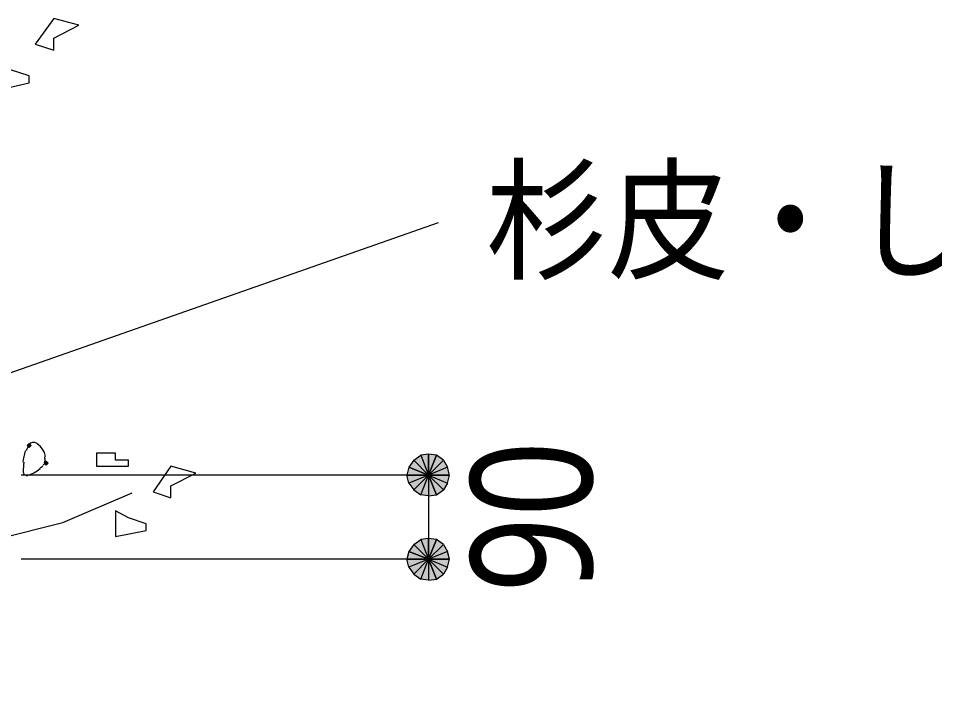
# Model space of a CAD drawing. Header units: millimetres. Extents: x 0 to 420, y 0 to 297.
# Drawn here: x 104.06 to 123.63, y 243.19 to 257.49 of the extents above; entities that cross this region are included whole.
import ezdxf
from ezdxf.enums import TextEntityAlignment as Align

# ---------------------------------------------------------------- set-up
doc = ezdxf.new("R2010")
doc.units = ezdxf.units.MM
doc.styles.add('kst32b', font='NotoSansJP-Variable.ttf')

msp = doc.modelspace()

# ---------------------------------------------------------------- hatches: boundary and pattern name
for points in [[(104.288, 248.412), (104.267, 248.391), (104.246, 248.37), (104.267, 248.348), (104.288, 248.327), (104.309, 248.348), (104.33, 248.37), (104.309, 248.391), (104.288, 248.412)], [(112.988, 248.158), (112.818, 248.179), (112.818, 247.735), (112.988, 248.158)], [(104.648, 248.031), (104.627, 248.01), (104.606, 247.989), (104.627, 247.967), (104.648, 247.946), (104.669, 247.967), (104.69, 247.989), (104.669, 248.01), (104.648, 248.031)], [(112.988, 246.359), (112.818, 246.38), (112.818, 245.936), (112.988, 246.359)]]:
    msp.add_hatch(color=7).paths.add_polyline_path(points)
h = msp.add_hatch(color=7)
h.paths.add_polyline_path([(112.818, 248.179), (112.649, 248.158), (112.818, 247.735), (112.818, 248.179)])
h.paths.add_polyline_path([(112.649, 248.158), (112.818, 247.735), (112.501, 248.052), (112.649, 248.158)])
h.paths.add_polyline_path([(112.818, 247.735), (112.501, 248.052), (112.395, 247.904), (112.818, 247.735)])
h = msp.add_hatch(color=7)
h.paths.add_polyline_path([(113.263, 247.735), (113.221, 247.904), (112.818, 247.735), (113.263, 247.735)])
h.paths.add_polyline_path([(113.221, 247.904), (112.818, 247.735), (113.136, 248.052), (113.221, 247.904)])
h.paths.add_polyline_path([(112.818, 247.735), (113.136, 248.052), (112.988, 248.158), (112.818, 247.735)])
h = msp.add_hatch(color=7)
h.paths.add_polyline_path([(112.395, 247.904), (112.353, 247.735), (112.818, 247.735), (112.395, 247.904)])
h.paths.add_polyline_path([(112.353, 247.735), (112.818, 247.735), (112.395, 247.565), (112.353, 247.735)])
h.paths.add_polyline_path([(112.818, 247.735), (112.395, 247.565), (112.501, 247.417), (112.818, 247.735)])
h = msp.add_hatch(color=7)
h.paths.add_polyline_path([(112.501, 247.417), (112.649, 247.311), (112.818, 247.735), (112.501, 247.417)])
h.paths.add_polyline_path([(112.649, 247.311), (112.818, 247.735), (112.818, 247.29), (112.649, 247.311)])
h.paths.add_polyline_path([(112.818, 247.735), (112.818, 247.29), (112.988, 247.311), (112.818, 247.735)])
h = msp.add_hatch(color=7)
h.paths.add_polyline_path([(112.988, 247.311), (113.136, 247.417), (112.818, 247.735), (112.988, 247.311)])
h.paths.add_polyline_path([(113.136, 247.417), (112.818, 247.735), (113.221, 247.565), (113.136, 247.417)])
h.paths.add_polyline_path([(112.818, 247.735), (113.221, 247.565), (113.263, 247.735), (112.818, 247.735)])
h = msp.add_hatch(color=7)
h.paths.add_polyline_path([(112.818, 246.38), (112.649, 246.359), (112.818, 245.936), (112.818, 246.38)])
h.paths.add_polyline_path([(112.649, 246.359), (112.818, 245.936), (112.501, 246.253), (112.649, 246.359)])
h.paths.add_polyline_path([(112.818, 245.936), (112.501, 246.253), (112.395, 246.105), (112.818, 245.936)])
h = msp.add_hatch(color=7)
h.paths.add_polyline_path([(113.263, 245.936), (113.221, 246.105), (112.818, 245.936), (113.263, 245.936)])
h.paths.add_polyline_path([(113.221, 246.105), (112.818, 245.936), (113.136, 246.253), (113.221, 246.105)])
h.paths.add_polyline_path([(112.818, 245.936), (113.136, 246.253), (112.988, 246.359), (112.818, 245.936)])
h = msp.add_hatch(color=7)
h.paths.add_polyline_path([(112.395, 246.105), (112.353, 245.936), (112.818, 245.936), (112.395, 246.105)])
h.paths.add_polyline_path([(112.353, 245.936), (112.818, 245.936), (112.395, 245.766), (112.353, 245.936)])
h.paths.add_polyline_path([(112.818, 245.936), (112.395, 245.766), (112.501, 245.618), (112.818, 245.936)])
h = msp.add_hatch(color=7)
h.paths.add_polyline_path([(112.501, 245.618), (112.649, 245.512), (112.818, 245.936), (112.501, 245.618)])
h.paths.add_polyline_path([(112.649, 245.512), (112.818, 245.936), (112.818, 245.491), (112.649, 245.512)])
h.paths.add_polyline_path([(112.818, 245.936), (112.818, 245.491), (112.988, 245.512), (112.818, 245.936)])
h = msp.add_hatch(color=7)
h.paths.add_polyline_path([(112.988, 245.512), (113.136, 245.618), (112.818, 245.936), (112.988, 245.512)])
h.paths.add_polyline_path([(113.136, 245.618), (112.818, 245.936), (113.221, 245.766), (113.136, 245.618)])
h.paths.add_polyline_path([(112.818, 245.936), (113.221, 245.766), (113.263, 245.936), (112.818, 245.936)])

# ---------------------------------------------------------------- linework, layer by layer
at = {"lineweight": 13}
for points in [[(104.817, 257.492), (104.415, 256.942), (104.817, 256.815), (104.817, 257.069), (105.346, 257.344)], [(103.632, 256.519), (103.632, 255.968), (104.288, 256.117), (104.288, 256.265), (103.886, 256.392)], [(105.728, 248.2), (105.728, 247.925), (106.405, 247.925), (106.405, 248.052), (106.13, 248.052), (106.13, 248.2)], [(107.315, 247.925), (106.934, 247.375), (107.315, 247.248), (107.315, 247.502), (107.844, 247.777)], [(106.13, 246.973), (106.13, 246.422), (106.786, 246.549), (106.786, 246.697), (106.405, 246.824)]]:
    msp.add_lwpolyline(points, close=True, dxfattribs=at)
for points in [[(97.642, 247.735), (113.03, 253.132)], [(104.288, 248.377), (104.268, 248.348), (104.251, 248.318), (104.236, 248.286), (104.224, 248.254)], [(104.46, 248.41), (104.411, 248.43), (104.361, 248.431), (104.313, 248.414), (104.274, 248.379)], [(104.638, 248.135), (104.612, 248.215), (104.572, 248.287), (104.519, 248.35), (104.455, 248.403)], [(104.203, 248.253), (104.186, 248.192), (104.171, 248.132), (104.159, 248.07), (104.149, 248.008)], [(104.173, 248.009), (104.168, 247.959), (104.164, 247.909), (104.162, 247.859), (104.161, 247.809)], [(104.586, 247.945), (104.601, 247.96), (104.615, 247.976), (104.629, 247.993), (104.643, 248.01)], [(104.627, 248.063), (104.626, 248.078), (104.625, 248.094), (104.623, 248.109), (104.62, 248.124)], [(104.62, 247.998), (104.623, 248.014), (104.625, 248.03), (104.626, 248.047), (104.627, 248.063)], [(104.161, 247.809), (104.162, 247.797), (104.164, 247.786), (104.167, 247.775), (104.172, 247.764)], [(104.232, 247.716), (104.309, 247.747), (104.383, 247.784), (104.455, 247.826), (104.523, 247.874)], [(104.514, 247.877), (104.53, 247.89), (104.546, 247.904), (104.562, 247.918), (104.577, 247.933)], [(112.818, 247.735), (104.119, 247.735)], [(104.167, 247.763), (104.179, 247.748), (104.195, 247.738), (104.213, 247.735), (104.232, 247.738)], [(112.818, 247.735), (112.818, 245.936)], [(95.843, 241.321), (96.943, 242.57), (99.907, 244.687), (102.193, 246.02), (105.008, 246.719), (106.49, 247.354)], [(112.818, 245.936), (104.119, 245.936)]]:
    msp.add_lwpolyline(points, dxfattribs=at)
at = {"lineweight": 0}
for points in [[(104.288, 248.412), (104.267, 248.391), (104.246, 248.37), (104.267, 248.348), (104.288, 248.327), (104.309, 248.348), (104.33, 248.37), (104.309, 248.391)], [(112.818, 248.179), (112.649, 248.158), (112.818, 247.735)], [(112.988, 248.158), (112.818, 248.179), (112.818, 247.735)], [(104.648, 248.031), (104.627, 248.01), (104.606, 247.989), (104.627, 247.967), (104.648, 247.946), (104.669, 247.967), (104.69, 247.989), (104.669, 248.01)], [(112.818, 247.735), (112.501, 248.052), (112.395, 247.904)], [(112.649, 248.158), (112.818, 247.735), (112.501, 248.052)], [(112.818, 247.735), (113.136, 248.052), (112.988, 248.158)], [(113.221, 247.904), (112.818, 247.735), (113.136, 248.052)], [(112.395, 247.904), (112.353, 247.735), (112.818, 247.735)], [(113.263, 247.735), (113.221, 247.904), (112.818, 247.735)], [(112.353, 247.735), (112.818, 247.735), (112.395, 247.565)], [(112.818, 247.735), (112.395, 247.565), (112.501, 247.417)], [(112.501, 247.417), (112.649, 247.311), (112.818, 247.735)], [(112.649, 247.311), (112.818, 247.735), (112.818, 247.29)], [(112.818, 247.735), (112.818, 247.29), (112.988, 247.311)], [(112.988, 247.311), (113.136, 247.417), (112.818, 247.735)], [(113.136, 247.417), (112.818, 247.735), (113.221, 247.565)], [(112.818, 247.735), (113.221, 247.565), (113.263, 247.735)], [(112.818, 245.936), (112.501, 246.253), (112.395, 246.105)], [(112.649, 246.359), (112.818, 245.936), (112.501, 246.253)], [(112.818, 246.38), (112.649, 246.359), (112.818, 245.936)], [(112.988, 246.359), (112.818, 246.38), (112.818, 245.936)], [(112.818, 245.936), (113.136, 246.253), (112.988, 246.359)], [(113.221, 246.105), (112.818, 245.936), (113.136, 246.253)], [(112.395, 246.105), (112.353, 245.936), (112.818, 245.936)], [(113.263, 245.936), (113.221, 246.105), (112.818, 245.936)], [(112.353, 245.936), (112.818, 245.936), (112.395, 245.766)], [(112.818, 245.936), (112.395, 245.766), (112.501, 245.618)], [(112.501, 245.618), (112.649, 245.512), (112.818, 245.936)], [(112.649, 245.512), (112.818, 245.936), (112.818, 245.491)], [(112.818, 245.936), (112.818, 245.491), (112.988, 245.512)], [(112.988, 245.512), (113.136, 245.618), (112.818, 245.936)], [(113.136, 245.618), (112.818, 245.936), (113.221, 245.766)], [(112.818, 245.936), (113.221, 245.766), (113.263, 245.936)]]:
    msp.add_lwpolyline(points, close=True, dxfattribs=at)

# ---------------------------------------------------------------- texts
at = {"style": 'kst32b'}
for s, height, p, p2 in [('杉皮・しゅろなわ掛け結束', 2.07913, (114.046, 252.137), (145.233, 252.137)), ('90', 2.5989, (116.311, 245.216), (116.311, 248.464))]:
    msp.add_text(s, height=height, dxfattribs=at).set_placement(p, p2, align=Align.FIT)

doc.saveas('drawing.dxf')
